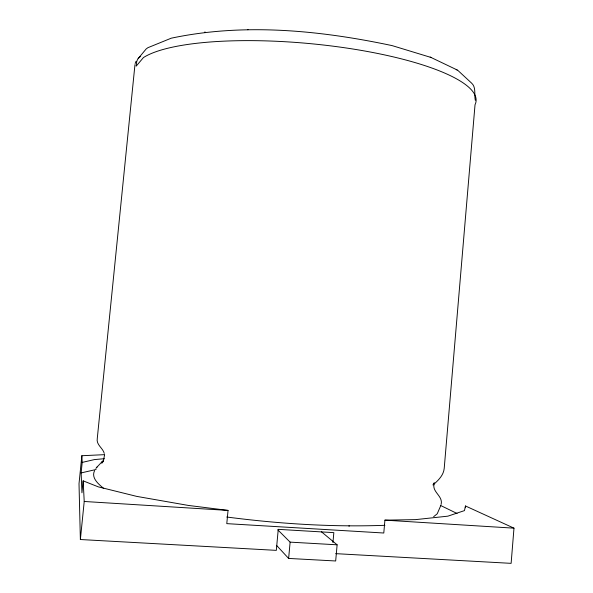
<?xml version="1.0" encoding="UTF-8"?>
<svg xmlns="http://www.w3.org/2000/svg" width="593" height="593" viewBox="0 0 593 593"><rect width="100%" height="100%" fill="white"/><g stroke="black" fill="none" stroke-linecap="round" stroke-linejoin="round"><path stroke-width="0.89" d="M104.501 455.105L103.59 460.175L101.737 463.133L103.464 461.287M104.642 454.653L81.849 455.728L82.197 462.414L81.13 472.917L81.945 492.798L83.153 480.849L98.371 486.883L136.679 496.378L188.344 505.429L228.038 510.41L226.785 523.641L383.79 533.011L384.916 520.15L415.508 519.631L447.856 516.162L464.452 510.617L465.483 505.977L513.983 528.163L511.122 563.35L335.668 553.647M465.335 507.697L465.483 505.977M332.947 542.588L333.837 532.64L278.25 529.349L276.316 550.363L80.374 539.526L79.017 483.695L81.849 455.728M321.48 531.832L337.12 544.811L335.675 560.978L288.628 558.436L276.864 545.716M288.628 558.436L290.118 542.135L277.791 529.823M80.374 539.526L84.221 501.478L83.153 480.849M134.967 64.63L97.282 438.39C95.992 444.794 102.908 447.96 104.272 453.408M441.066 504.532C443.497 495.963 431.356 491.953 434.254 483.347M135.152 63.518L135.96 61.435M94.561 470.679C90.87 478.062 98.838 484.333 103.679 488.447M440.747 505.636L437.226 513.797L433.653 516.681M434.276 482.62L433.009 484.992C437.99 480.582 443.475 475.623 444.209 468.418L475.03 104.731A171.57 41.821 5.3 0 0 342.591 47.462A171.57 41.821 5.3 0 0 143.439 57.565L136.175 66.157L136.516 62.776A8.991 8.584 37.1 0 1 140.652 56.402M95.873 468.403L97.022 467.069M138.132 58.618L146.123 49.004L147.887 47.699L171.244 38.189C244.042 22.756 319.975 30.325 392.158 45.624L431.007 57.454M101.373 462.458L103.175 460.791M96.422 467.714L101.929 461.858M81.13 472.917L96.088 469.5M82.197 462.414L94.406 459.59L104.331 458.7M204.511 32.148L205.289 32.104M247.585 29.68L248.059 29.65M226.719 517.014C279.118 523.827 332.073 527.236 384.909 525.309M348.803 526.035L349.462 526.028M290.118 542.135L337.12 544.811M84.221 501.478L228.038 510.41M384.916 520.15L513.983 528.163M456.202 69.507L458.026 70.552L471.502 83.042C476.431 87.26 473.992 94.828 475.334 100.328M430.199 57.076L457.159 69.959M440.466 505.406L457.07 513.494"/></g></svg>
